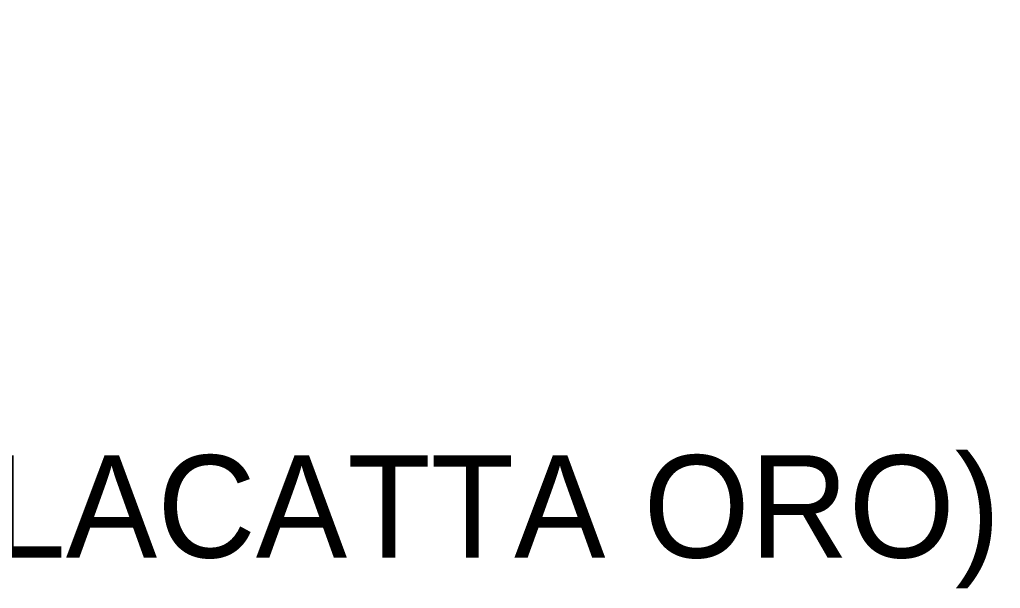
# Model space of a CAD drawing. Header units: inches. Extents: x 230831 to 416194, y 441295 to 526666.
# Drawn here: x 245543 to 246262, y 451561 to 451978 of the extents above; entities that cross this region are included whole.
import ezdxf

# ---------------------------------------------------------------- set-up
doc = ezdxf.new("R2010")
doc.units = ezdxf.units.IN
doc.header["$MEASUREMENT"] = 0
doc.layers.add('CQ SPOT DETAIL DIMENSION', color=9, linetype='Continuous')
doc.layers.add('CQ_callout', color=34, linetype='Continuous')
doc.styles.get("Standard").update_dxf_attribs({"font": 'arial.ttf'})
doc.dimstyles.get("Standard").update_dxf_attribs({"dimtxt": 0.18, "dimasz": 0.18, "dimexe": 0.18, "dimexo": 0.0625, "dimgap": 0.09, "dimtad": 0, "dimtih": 1, "dimtoh": 1, "dimdec": 4, "dimzin": 0, "dimdsep": 46, "dimtxsty": 'Standard', "dimcen": 0.09, "dimadec": 0, "dimazin": 0, "dimtfac": 1, "dimtdec": 4, "dimtofl": 0, "dimtmove": 0, "dimatfit": 3, "dimfxl": 1, "dimtolj": 1, "dimtzin": 0, "dimarcsym": 0})

msp = doc.modelspace()

# ---------------------------------------------------------------- texts
at = {"layer": 'CQ SPOT DETAIL DIMENSION', "color": 3, "insert": (246261.9106706781, 451561.2754236509), "char_height": 75, "attachment_point": 9}
msp.add_mtext('{\\fCityBlueprint|b0|i0|c2|p2;MARBLE (CALACATTA ORO)}', dxfattribs=at)

# ---------------------------------------------------------------- leaders
at = {"layer": 'CQ_callout', "annotation_type": 0, "has_hookline": 1, "hookline_direction": 0, "text_width": 1007.970112079701}
msp.add_leader([(244966.8422028876, 451973.1828565389), (245197.8640396241, 451562.1921719993), (245253.7605585984, 451562.1751861369)], dimstyle='Standard', override={"dimasz": 10, "dimldrblk": 'Dot', "dimfxl": 0.1, "dimarcsym": 2}, dxfattribs=at)

doc.saveas('drawing.dxf')
